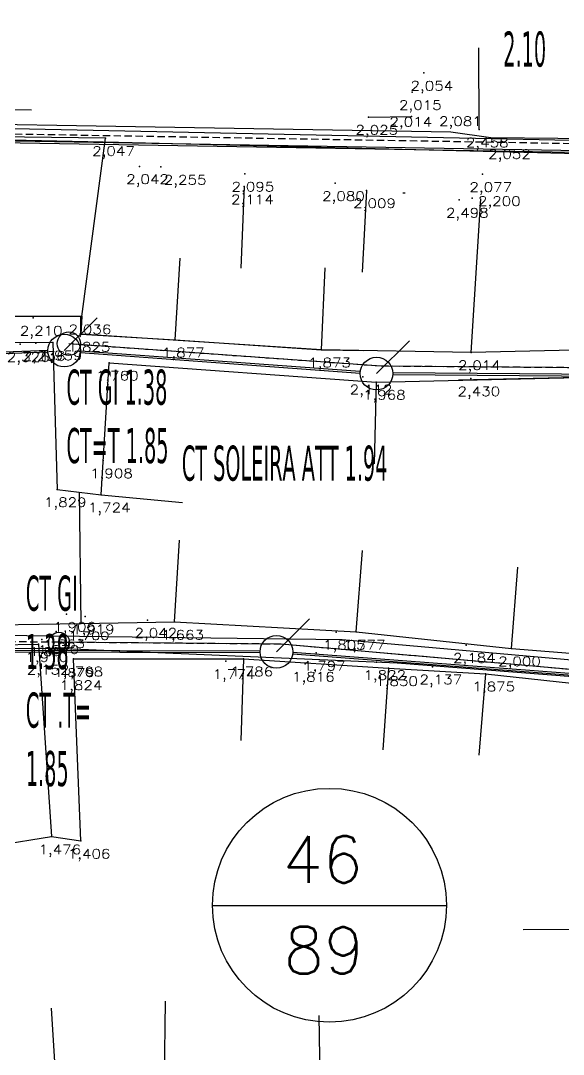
# Model space of a CAD drawing. Extents: x -160 to 364724, y -100 to 7353297.
# Drawn here: x 359220.01 to 359243.2, y 7352640.87 to 7352685.09 of the extents above; entities that cross this region are included whole.
import ezdxf
from ezdxf.enums import TextEntityAlignment as Align

# ---------------------------------------------------------------- set-up
doc = ezdxf.new("R2010")
doc.units = 0
doc.header["$LTSCALE"] = 5
for name, pattern in [('CENTER2', [1.125, 0.75, -0.125, 0.125, -0.125]), ('CONTINUO', [0]), ('DASHDOT2', [12.7, 6.35, -3.175, 0, -3.175]), ('HIDDEN2', [0.1875, 0.125, -0.0625])]:
    doc.linetypes.add(name, pattern=pattern)
for name, color, linetype in [('0-quadras', 6, 'Continuous'), ('COTAS', 1, 'Continuous'), ('ID_TRECHO_PV', 7, 'Continuous'), ('LIN - REDE EXISTENTE SECUNDÁRIA', 2, 'Continuous'), ('LT-COTAS', 7, 'CONTINUO'), ('LT-COTAS-W', 7, 'CONTINUO'), ('ortofoto', 7, 'Continuous'), ('P_Eixo', 1, 'CENTER2'), ('PONTOS-AGUA_U', 7, 'Continuous'), ('TEXTO', 7, 'Continuous'), ('TUBO_PE_80_NTS194_PN_12_5', 7, 'Continuous')]:
    doc.layers.add(name, color=color, linetype=linetype)
doc.layers.add('LT-ALINHAMENTO-PREDIAL', color=4, linetype='DASHDOT2', lineweight=25)
doc.styles.add('1_0250 R200', font='verdana.ttf', dxfattribs={"width": 0.4, "height": 0.4})
doc.styles.add('SABESP', font='ROMANS.shx', dxfattribs={"height": 2})
doc.styles.add('simplex', font='simplex.shx', dxfattribs={"width": 0.8})
doc.styles.get("Standard").update_dxf_attribs({"font": 'arial.ttf'})
picture_1 = doc.add_image_def('image1.tif', size_in_pixel=(14710, 13573))

# ---------------------------------------------------------------- blocks, each defined once
blk = doc.blocks.new('SIMB_PONTO')
at = {"color": 0}
blk.add_point((0, 0), dxfattribs=at)
for tag in ['COTA', 'PONTO', 'DESC']:
    blk.add_attdef(tag, (0, 0), '', height=1)
blk = doc.blocks.new('*U970', base_point=(550.6981, 290.3575))
blk.add_circle((550.6981, 290.3575), 0.14)
blk = doc.blocks.new('*U971', base_point=(550.6981, 290.3575))
blk.add_circle((550.6981, 290.3575), 0.14)
blk = doc.blocks.new('*U977', base_point=(550.6981, 290.3575))
blk.add_circle((550.6981, 290.3575), 0.14)

msp = doc.modelspace()

# ---------------------------------------------------------------- linework, layer by layer
at = {"layer": '0-quadras', "color": 5, "lineweight": 30, "ltscale": 0.3}
for points in [[(359270.236, 7352689.021), (359270.181, 7352679.778), (359240.103, 7352680.072), (359238.397, 7352680.324), (359203.002, 7352680.914), (359202.416, 7352691.073)], [(359199.166, 7352680.434), (359224.186, 7352679.897), (359249.028, 7352679.273), (359270.176, 7352678.922), (359270.115, 7352671.502), (359257.408, 7352671.605), (359257.381, 7352670.954), (359251.802, 7352671.184), (359239.263, 7352670.896), (359232.863, 7352671.012), (359222.581, 7352671.68), (359222.584, 7352672.435), (359211.591, 7352672.435)], [(359211.587, 7352671.357), (359221.388, 7352671.321), (359221.564, 7352665.037), (359223.444, 7352664.813), (359223.783, 7352670.452), (359235.201, 7352669.63), (359243.838, 7352669.819), (359249.917, 7352669.877), (359270.121, 7352669.711), (359270.14, 7352655.877), (359256.253, 7352656.607), (359233.746, 7352658.605), (359205.668, 7352658.957)], [(359193.555, 7352658.194), (359221.574, 7352658.253), (359236.095, 7352657.614), (359248.927, 7352656.615), (359270.174, 7352655.053), (359270.349, 7352646.123), (359254.286, 7352646.296), (359244.991, 7352646.225), (359245.142, 7352645.302), (359253.667, 7352645.302), (359269.926, 7352645.355), (359270.344, 7352645.355), (359270.584, 7352635.192), (359267.214, 7352635.019), (359257.464, 7352634.819), (359246.057, 7352634.309), (359240.027, 7352633.965), (359232.921, 7352633.704), (359232.826, 7352639.04), (359226.148, 7352639.653), (359213.86, 7352638.799)]]:
    msp.add_lwpolyline(points, dxfattribs=at)
at = {"layer": 'COTAS', "ltscale": 4}
msp.add_line((359228.203, 7352647.244), (359238.203, 7352647.244), dxfattribs=at)
msp.add_line((359228.203, 7352647.244), (359238.203, 7352647.244), dxfattribs=at)
at = {"layer": 'COTAS'}
msp.add_circle((359233.203, 7352647.251), 5, dxfattribs=at)
msp.add_circle((359233.203, 7352647.251), 5, dxfattribs=at)
at = {"layer": 'ID_TRECHO_PV'}
for p, q in [((359221.868, 7352670.976), (359223.275, 7352672.383)), ((359235.216, 7352669.992), (359236.623, 7352671.399)), ((359230.938, 7352658.091), (359232.345, 7352659.498))]:
    msp.add_line(p, q, dxfattribs=at)
at = {"layer": 'LIN - REDE EXISTENTE SECUNDÁRIA'}
for p, q in [((359272.745, 7352679.342), (359210.857, 7352680.653)), ((359222.065, 7352671.273), (359235.413, 7352670.321)), ((359235.413, 7352670.321), (359272.461, 7352670.031))]:
    msp.add_line(p, q, dxfattribs=at)
at = {"layer": 'LIN - REDE EXISTENTE SECUNDÁRIA', "flags": 128}
msp.add_lwpolyline([(359271.616, 7352655.317), (359245.319, 7352657.178), (359231.137, 7352658.419), (359221.657, 7352658.499)], dxfattribs=at)
at = {"layer": 'LIN - REDE EXISTENTE SECUNDÁRIA'}
for centre, radius in [((359222.065, 7352671.273), 0.5), ((359221.644, 7352658.476), 0.451)]:
    msp.add_circle(centre, radius, dxfattribs=at)
at = {"layer": 'LT-ALINHAMENTO-PREDIAL', "color": 8}
for p, q in [((359216.024, 7352658.336), (359220.772, 7352658.419)), ((359220.772, 7352658.419), (359220.772, 7352658.419)), ((359220.772, 7352658.419), (359220.772, 7352658.419)), ((359220.772, 7352658.419), (359221.331, 7352650.187)), ((359222.582, 7352650.002), (359222.267, 7352657.796)), ((359222.267, 7352657.796), (359222.267, 7352657.796)), ((359222.267, 7352657.796), (359222.267, 7352657.796)), ((359222.267, 7352657.796), (359229.536, 7352657.794)), ((359229.536, 7352657.794), (359235.724, 7352657.385)), ((359235.724, 7352657.385), (359239.88, 7352657.154)), ((359239.88, 7352657.154), (359248.973, 7352656.14)), ((359221.331, 7352650.187), (359222.582, 7352650.002))]:
    msp.add_line(p, q, dxfattribs=at)
at = {"layer": 'LT-ALINHAMENTO-PREDIAL', "color": 8, "flags": 128}
for points in [[(359270.425, 7352690.166), (359239.574, 7352690.304), (359238.625, 7352689.664), (359238.021, 7352688.601), (359237.233, 7352682.853), (359236.74, 7352682.03), (359236.711, 7352680.985), (359238.474, 7352680.944), (359238.662, 7352688.076), (359248.568, 7352688.115), (359248.556, 7352689.142), (359270.351, 7352689.068), (359270.351, 7352688.968), (359268.436, 7352688.974), (359268.365, 7352686.648), (359271.079, 7352686.648), (359270.996, 7352680.566), (359258.472, 7352680.504), (359248.532, 7352680.438), (359239.6, 7352680.427)], [(359239.6, 7352680.427), (359239.595, 7352683.927)], [(359222.616, 7352672.434), (359223.626, 7352680.061), (359214.045, 7352680.187), (359210.821, 7352679.829), (359210.892, 7352681.476), (359234.878, 7352680.963)], [(359234.878, 7352680.963), (359236.711, 7352680.985)], [(359270.462, 7352669.758), (359260.975, 7352669.79), (359249.917, 7352669.877), (359243.838, 7352669.819), (359235.201, 7352669.63), (359223.783, 7352670.452), (359223.444, 7352664.813), (359221.564, 7352665.037), (359221.388, 7352671.321), (359211.584, 7352671.357), (359211.591, 7352672.465), (359222.616, 7352672.434), (359222.581, 7352671.68), (359226.61, 7352671.441), (359232.863, 7352671.012), (359239.263, 7352670.896), (359246.482, 7352671.1), (359251.802, 7352671.184), (359257.397, 7352670.953), (359257.408, 7352671.605), (359270.792, 7352671.494), (359270.792, 7352671.494), (359271.212, 7352678.397), (359263.268, 7352678.42), (359257.528, 7352678.895), (359246.464, 7352678.498), (359239.749, 7352678.516), (359239.682, 7352677.463), (359234.783, 7352677.826), (359229.561, 7352677.994), (359229.583, 7352678.535), (359225.079, 7352678.856), (359224.872, 7352675.362)], [(359229.561, 7352677.994), (359229.417, 7352674.497)], [(359234.783, 7352677.826), (359234.598, 7352674.331)], [(359239.263, 7352670.896), (359239.682, 7352677.463)], [(359226.61, 7352671.441), (359226.818, 7352674.935)], [(359232.863, 7352671.012), (359233.015, 7352674.509)], [(359222.504, 7352664.925), (359222.574, 7352659.3), (359226.582, 7352659.37), (359234.34, 7352658.943), (359240.979, 7352658.229), (359250.986, 7352657.451), (359256.182, 7352656.892), (359261.201, 7352656.493), (359269.803, 7352656.308), (359270.415, 7352666.34), (359270.462, 7352669.758)], [(359235.201, 7352669.63), (359235.113, 7352666.132)], [(359223.444, 7352664.813), (359226.928, 7352664.481)], [(359226.582, 7352659.37), (359226.795, 7352662.863)], [(359234.34, 7352658.943), (359234.623, 7352662.431)], [(359240.979, 7352658.229), (359241.25, 7352661.719)], [(359216.024, 7352658.336), (359215.973, 7352649.348), (359221.331, 7352650.187)], [(359229.536, 7352657.794), (359229.42, 7352654.296)], [(359235.724, 7352657.385), (359235.493, 7352653.892)], [(359239.88, 7352657.154), (359239.588, 7352653.666)], [(359244.991, 7352646.225), (359241.491, 7352646.198)], [(359221.548, 7352639.36), (359221.325, 7352642.853)], [(359226.148, 7352639.653), (359226.197, 7352643.153)], [(359232.826, 7352639.04), (359232.764, 7352642.539)]]:
    msp.add_lwpolyline(points, dxfattribs=at)
at = {"layer": 'LT-ALINHAMENTO-PREDIAL', "color": 8, "ltscale": 3, "flags": 128}
msp.add_lwpolyline([(359198.163, 7352658.968), (359206.233, 7352659.132), (359215.135, 7352659.199), (359222.574, 7352659.3)], dxfattribs=at)
at = {"layer": 'P_Eixo', "color": 1, "linetype": 'HIDDEN2', "ltscale": 0.5}
for p, q in [((359276.787, 7352679.256), (359202.627, 7352680.523)), ((359222.065, 7352671.273), (359235.413, 7352670.321)), ((359235.413, 7352670.321), (359276.693, 7352669.998)), ((359231.137, 7352658.419), (359221.657, 7352658.499)), ((359245.319, 7352657.178), (359231.137, 7352658.419))]:
    msp.add_line(p, q, dxfattribs=at)
at = {"layer": 'P_Eixo', "linetype": 'HIDDEN2', "ltscale": 0.5, "flags": 128}
msp.add_lwpolyline([(359221.657, 7352658.499), (359202.911, 7352658.678), (359192.043, 7352658.474)], dxfattribs=at)
at = {"layer": 'TUBO_PE_80_NTS194_PN_12_5', "linetype": 'Continuous'}
for points in [[(359203.127, 7352680.182), (359203.127, 7352680.151), (359273.888, 7352678.943), (359273.889, 7352678.974), (359273.89, 7352679.006), (359203.128, 7352680.214)], [(359222.565, 7352670.924), (359222.563, 7352670.893), (359234.516, 7352670.012), (359234.518, 7352670.044), (359234.52, 7352670.075), (359222.568, 7352670.956)], [(359235.916, 7352669.987), (359235.915, 7352669.955), (359273.794, 7352669.659), (359273.794, 7352669.691), (359273.794, 7352669.722), (359235.916, 7352670.018)], [(359194.249, 7352658.176), (359194.248, 7352658.144), (359230.238, 7352658.061), (359230.238, 7352658.092), (359230.238, 7352658.124), (359194.249, 7352658.207)], [(359231.635, 7352658.038), (359231.633, 7352658.006), (359273.642, 7352654.803), (359273.645, 7352654.835), (359273.647, 7352654.866), (359231.638, 7352658.069)]]:
    msp.add_lwpolyline(points, close=True, dxfattribs=at)
at = {"layer": 'TUBO_PE_80_NTS194_PN_12_5'}
msp.add_lwpolyline([(359221.169, 7352670.949), (359221.168, 7352670.981), (359199.301, 7352670.144), (359199.303, 7352670.112), (359199.304, 7352670.081), (359221.17, 7352670.918)], close=True, dxfattribs=at)

# ---------------------------------------------------------------- block references
at = {"layer": 'LT-COTAS', "color": 3}
ref = msp.add_blockref('SIMB_PONTO', (359222.574, 7352659.3, 1.7), dxfattribs=at)
ref.add_attrib('COTA', '1,700', dxfattribs={"layer": '0', "color": 8, "height": 0.35, "style": 'simplex', "width": 1.3125, "flags": 8}).set_placement((359222.049, 7352658.6), (359223.799, 7352658.6), align=Align.FIT)
for p in [(359222.574, 7352659.3, 1.7), (359221.271, 7352658.711, 1.87), (359221.525, 7352658.96, 1.863), (359220.914, 7352658.624, 1.891), (359221.945, 7352657.725, 1.879)]:
    msp.add_blockref('SIMB_PONTO', p, dxfattribs=at)
ref = msp.add_blockref('SIMB_PONTO', (359221.271, 7352658.711, 1.87), dxfattribs=at)
ref.add_attrib('COTA', '1,870', dxfattribs={"layer": '0', "color": 8, "height": 0.35, "style": 'simplex', "width": 1.3125, "flags": 8}).set_placement((359220.746, 7352658.011), (359222.496, 7352658.011), align=Align.FIT)
ref = msp.add_blockref('SIMB_PONTO', (359221.525, 7352658.96, 1.863), dxfattribs=at)
ref.add_attrib('COTA', '1,863', dxfattribs={"layer": '0', "color": 8, "height": 0.35, "style": 'simplex', "width": 1.3125, "flags": 8}).set_placement((359221, 7352658.26), (359222.75, 7352658.26), align=Align.FIT)
ref = msp.add_blockref('SIMB_PONTO', (359220.914, 7352658.624, 1.891), dxfattribs=at)
ref.add_attrib('COTA', '1,891', dxfattribs={"layer": '0', "color": 8, "height": 0.35, "style": 'simplex', "width": 1.478873, "flags": 8}).set_placement((359220.389, 7352657.924), (359222.139, 7352657.924), align=Align.FIT)
ref = msp.add_blockref('SIMB_PONTO', (359221.945, 7352657.725, 1.879), dxfattribs=at)
ref.add_attrib('COTA', '1,879', dxfattribs={"layer": '0', "color": 8, "height": 0.35, "style": 'simplex', "width": 1.329114, "flags": 8}).set_placement((359221.42, 7352657.025), (359223.17, 7352657.025), align=Align.FIT)
at = {"layer": 'LT-COTAS-W', "color": 3}
ref = msp.add_blockref('SIMB_PONTO', (359237.233, 7352682.853, 2.054), dxfattribs=at)
ref.add_attrib('COTA', '2,054', dxfattribs={"layer": '0', "color": 8, "height": 0.4, "style": 'simplex', "width": 1.127206, "flags": 8}).set_placement((359236.67, 7352682.103), (359238.495, 7352682.103), align=Align.FIT)
for p in [(359237.233, 7352682.853, 2.054), (359236.74, 7352682.03, 2.015), (359234.878, 7352680.963, 2.025), (359236.711, 7352680.985, 2.014), (359238.474, 7352680.944, 2.081), (359239.6, 7352680.427, 2.458), (359223.626, 7352680.061, 2.047), (359240.551, 7352679.933, 2.052), (359225.079, 7352678.856, 2.042), (359226.001, 7352678.831, 2.255), (359229.583, 7352678.535, 2.095), (359239.749, 7352678.516, 2.077), (359229.561, 7352677.994, 2.114), (359233.455, 7352678.132, 2.08), (359234.783, 7352677.826, 2.009), (359238.747, 7352677.418, 2.498), (359239.307, 7352677.491, 2.2), (359222.616, 7352672.434, 2.036), (359220.536, 7352672.371, 2.21), (359222.581, 7352671.68, 1.825), (359220.66, 7352671.291, 2.236), (359221.388, 7352671.321, 1.959), (359226.61, 7352671.441, 1.877), (359232.863, 7352671.012, 1.873), (359239.263, 7352670.896, 2.014), (359223.783, 7352670.452, 1.76), (359234.632, 7352669.859, 2.112), (359239.242, 7352669.782, 2.43), (359235.201, 7352669.63, 1.968), (359223.539, 7352666.274, 1.908), (359221.564, 7352665.037, 1.829), (359223.444, 7352664.813, 1.724), (359221.96, 7352659.704, 1.906), (359222.764, 7352659.603, 1.919), (359225.434, 7352659.446, 2.042), (359226.581, 7352659.37, 1.663), (359233.493, 7352658.936, 1.805), (359234.34, 7352658.943, 1.777), (359220.772, 7352658.419, 1.91), (359239.048, 7352658.377, 2.184), (359220.832, 7352657.874, 2.152), (359232.638, 7352658.044, 1.797), (359240.979, 7352658.23, 2), (359222.267, 7352657.796, 1.768), (359228.773, 7352657.686, 1.774), (359229.536, 7352657.794, 1.786), (359232.166, 7352657.571, 1.816), (359235.221, 7352657.647, 1.822), (359235.724, 7352657.385, 1.83), (359237.615, 7352657.456, 2.137), (359222.238, 7352657.211, 1.824), (359239.879, 7352657.154, 1.875), (359221.331, 7352650.187, 1.476), (359222.582, 7352650.002, 1.406)]:
    msp.add_blockref('SIMB_PONTO', p, dxfattribs=at)
ref = msp.add_blockref('SIMB_PONTO', (359236.74, 7352682.03, 2.015), dxfattribs=at)
ref.add_attrib('COTA', '2,015', dxfattribs={"layer": '0', "color": 8, "height": 0.4, "style": 'simplex', "width": 1.197656, "flags": 8}).set_placement((359236.177, 7352681.28), (359238.002, 7352681.28), align=Align.FIT)
ref = msp.add_blockref('SIMB_PONTO', (359234.878, 7352680.963, 2.025), dxfattribs=at)
ref.add_attrib('COTA', '2,025', dxfattribs={"layer": '0', "color": 8, "height": 0.4, "style": 'simplex', "width": 1.140625, "flags": 8}).set_placement((359234.316, 7352680.213), (359236.141, 7352680.213), align=Align.FIT)
ref = msp.add_blockref('SIMB_PONTO', (359236.711, 7352680.985, 2.014), dxfattribs=at)
ref.add_attrib('COTA', '2,014', dxfattribs={"layer": '0', "color": 8, "height": 0.4, "style": 'simplex', "width": 1.18287, "flags": 8}).set_placement((359235.768, 7352680.562), (359237.593, 7352680.562), align=Align.FIT)
ref = msp.add_blockref('SIMB_PONTO', (359238.474, 7352680.944, 2.081), dxfattribs=at)
ref.add_attrib('COTA', '2,081', dxfattribs={"layer": '0', "color": 8, "height": 0.4, "style": 'simplex', "width": 1.2775, "flags": 8}).set_placement((359237.89, 7352680.585, 2.458), (359239.715, 7352680.585, 2.458), align=Align.FIT)
ref = msp.add_blockref('SIMB_PONTO', (359239.6, 7352680.427, 2.458), dxfattribs=at)
ref.add_attrib('COTA', '2,458', dxfattribs={"layer": '0', "color": 8, "height": 0.4, "style": 'simplex', "width": 1.140625, "flags": 8}).set_placement((359239.038, 7352679.677), (359240.863, 7352679.677), align=Align.FIT)
ref = msp.add_blockref('SIMB_PONTO', (359223.626, 7352680.061, 2.047), dxfattribs=at)
ref.add_attrib('COTA', '2,047', dxfattribs={"layer": '0', "color": 8, "height": 0.4, "style": 'simplex', "width": 1.140625, "flags": 8}).set_placement((359223.063, 7352679.311), (359224.888, 7352679.311), align=Align.FIT)
ref = msp.add_blockref('SIMB_PONTO', (359240.551, 7352679.933, 2.052), dxfattribs=at)
ref.add_attrib('COTA', '2,052', dxfattribs={"layer": '0', "color": 8, "height": 0.4, "style": 'simplex', "width": 1.140625, "flags": 8}).set_placement((359239.988, 7352679.183), (359241.813, 7352679.183), align=Align.FIT)
ref = msp.add_blockref('SIMB_PONTO', (359225.079, 7352678.856, 2.042), dxfattribs=at)
ref.add_attrib('COTA', '2,042', dxfattribs={"layer": '0', "color": 8, "height": 0.4, "style": 'simplex', "width": 1.140625, "flags": 8}).set_placement((359224.517, 7352678.106), (359226.342, 7352678.106), align=Align.FIT)
ref = msp.add_blockref('SIMB_PONTO', (359226.001, 7352678.831, 2.255), dxfattribs=at)
ref.add_attrib('COTA', '2,255', dxfattribs={"layer": '0', "color": 8, "height": 0.4, "style": 'simplex', "width": 1.140625, "flags": 8}).set_placement((359226.126, 7352678.081), (359227.951, 7352678.081), align=Align.FIT)
ref = msp.add_blockref('SIMB_PONTO', (359229.583, 7352678.535, 2.095), dxfattribs=at)
ref.add_attrib('COTA', '2,095', dxfattribs={"layer": '0', "color": 8, "height": 0.4, "style": 'simplex', "width": 1.140625, "flags": 8}).set_placement((359229.021, 7352677.785), (359230.846, 7352677.785), align=Align.FIT)
ref = msp.add_blockref('SIMB_PONTO', (359239.749, 7352678.516, 2.077), dxfattribs=at)
ref.add_attrib('COTA', '2,077', dxfattribs={"layer": '0', "color": 8, "height": 0.4, "style": 'simplex', "width": 1.140625, "flags": 8}).set_placement((359239.187, 7352677.766), (359241.012, 7352677.766), align=Align.FIT)
ref = msp.add_blockref('SIMB_PONTO', (359229.561, 7352677.994, 2.114), dxfattribs=at)
ref.add_attrib('COTA', '2,114', dxfattribs={"layer": '0', "color": 8, "height": 0.4, "style": 'simplex', "width": 1.244318, "flags": 8}).set_placement((359228.999, 7352677.244), (359230.824, 7352677.244), align=Align.FIT)
ref = msp.add_blockref('SIMB_PONTO', (359233.455, 7352678.132, 2.08), dxfattribs=at)
ref.add_attrib('COTA', '2,080', dxfattribs={"layer": '0', "color": 8, "height": 0.4, "style": 'simplex', "width": 1.140625, "flags": 8}).set_placement((359232.892, 7352677.382), (359234.717, 7352677.382), align=Align.FIT)
ref = msp.add_blockref('SIMB_PONTO', (359234.783, 7352677.826, 2.009), dxfattribs=at)
ref.add_attrib('COTA', '2,009', dxfattribs={"layer": '0', "color": 8, "height": 0.4, "style": 'simplex', "width": 1.154367, "flags": 8}).set_placement((359234.221, 7352677.076), (359236.046, 7352677.076), align=Align.FIT)
ref = msp.add_blockref('SIMB_PONTO', (359238.747, 7352677.418, 2.498), dxfattribs=at)
ref.add_attrib('COTA', '2,498', dxfattribs={"layer": '0', "color": 8, "height": 0.4, "style": 'simplex', "width": 1.140625, "flags": 8}).set_placement((359238.185, 7352676.668), (359240.01, 7352676.668), align=Align.FIT)
ref = msp.add_blockref('SIMB_PONTO', (359239.307, 7352677.491, 2.2), dxfattribs=at)
ref.add_attrib('COTA', '2,200', dxfattribs={"layer": '0', "color": 8, "height": 0.4, "style": 'simplex', "width": 1.140625, "flags": 8}).set_placement((359239.554, 7352677.17), (359241.379, 7352677.17), align=Align.FIT)
ref = msp.add_blockref('SIMB_PONTO', (359222.616, 7352672.434, 2.036), dxfattribs=at)
ref.add_attrib('COTA', '2,036', dxfattribs={"layer": '0', "color": 8, "height": 0.4, "style": 'simplex', "width": 1.154367, "flags": 8}).set_placement((359222.054, 7352671.684), (359223.879, 7352671.684), align=Align.FIT)
ref = msp.add_blockref('SIMB_PONTO', (359220.536, 7352672.371, 2.21), dxfattribs=at)
ref.add_attrib('COTA', '2,210', dxfattribs={"layer": '0', "color": 8, "height": 0.4, "style": 'simplex', "width": 1.197656, "flags": 8}).set_placement((359219.973, 7352671.621), (359221.798, 7352671.621), align=Align.FIT)
ref = msp.add_blockref('SIMB_PONTO', (359222.581, 7352671.68, 1.825), dxfattribs=at)
ref.add_attrib('COTA', '1,825', dxfattribs={"layer": '0', "color": 8, "height": 0.4, "style": 'simplex', "width": 1.197656, "flags": 8}).set_placement((359222.019, 7352670.93), (359223.844, 7352670.93), align=Align.FIT)
ref = msp.add_blockref('SIMB_PONTO', (359219.981, 7352671.252, 2.326), dxfattribs=at)
ref.add_attrib('COTA', '2,326', dxfattribs={"layer": '0', "color": 8, "height": 0.4, "style": 'simplex', "width": 1.154367, "flags": 8}).set_placement((359219.418, 7352670.502), (359221.243, 7352670.502), align=Align.FIT)
ref = msp.add_blockref('SIMB_PONTO', (359220.66, 7352671.291, 2.236), dxfattribs=at)
ref.add_attrib('COTA', '2,236', dxfattribs={"layer": '0', "color": 8, "height": 0.4, "style": 'simplex', "width": 1.154367, "flags": 8}).set_placement((359220.097, 7352670.541), (359221.922, 7352670.541), align=Align.FIT)
ref = msp.add_blockref('SIMB_PONTO', (359221.388, 7352671.321, 1.959), dxfattribs=at)
ref.add_attrib('COTA', '1,959', dxfattribs={"layer": '0', "color": 8, "height": 0.4, "style": 'simplex', "width": 1.212816, "flags": 8}).set_placement((359220.826, 7352670.571), (359222.651, 7352670.571), align=Align.FIT)
ref = msp.add_blockref('SIMB_PONTO', (359226.61, 7352671.441, 1.877), dxfattribs=at)
ref.add_attrib('COTA', '1,877', dxfattribs={"layer": '0', "color": 8, "height": 0.4, "style": 'simplex', "width": 1.197656, "flags": 8}).set_placement((359226.047, 7352670.691), (359227.872, 7352670.691), align=Align.FIT)
ref = msp.add_blockref('SIMB_PONTO', (359232.863, 7352671.012, 1.873), dxfattribs=at)
ref.add_attrib('COTA', '1,873', dxfattribs={"layer": '0', "color": 8, "height": 0.4, "style": 'simplex', "width": 1.197656, "flags": 8}).set_placement((359232.301, 7352670.262), (359234.126, 7352670.262), align=Align.FIT)
ref = msp.add_blockref('SIMB_PONTO', (359239.263, 7352670.896, 2.014), dxfattribs=at)
ref.add_attrib('COTA', '2,014', dxfattribs={"layer": '0', "color": 8, "height": 0.4, "style": 'simplex', "width": 1.18287, "flags": 8}).set_placement((359238.701, 7352670.146), (359240.526, 7352670.146), align=Align.FIT)
ref = msp.add_blockref('SIMB_PONTO', (359223.783, 7352670.452, 1.76), dxfattribs=at)
ref.add_attrib('COTA', '1,760', dxfattribs={"layer": '0', "color": 8, "height": 0.4, "style": 'simplex', "width": 1.197656, "flags": 8}).set_placement((359223.221, 7352669.702), (359225.046, 7352669.702), align=Align.FIT)
ref = msp.add_blockref('SIMB_PONTO', (359234.632, 7352669.859, 2.112), dxfattribs=at)
ref.add_attrib('COTA', '2,112', dxfattribs={"layer": '0', "color": 8, "height": 0.4, "style": 'simplex', "width": 1.260691, "flags": 8}).set_placement((359234.07, 7352669.109), (359235.895, 7352669.109), align=Align.FIT)
ref = msp.add_blockref('SIMB_PONTO', (359239.242, 7352669.782, 2.43), dxfattribs=at)
ref.add_attrib('COTA', '2,430', dxfattribs={"layer": '0', "color": 8, "height": 0.4, "style": 'simplex', "width": 1.140625, "flags": 8}).set_placement((359238.679, 7352669.032), (359240.504, 7352669.032), align=Align.FIT)
ref = msp.add_blockref('SIMB_PONTO', (359235.201, 7352669.63, 1.968), dxfattribs=at)
ref.add_attrib('COTA', '1,968', dxfattribs={"layer": '0', "color": 8, "height": 0.4, "style": 'simplex', "width": 1.197656, "flags": 8}).set_placement((359234.638, 7352668.88), (359236.463, 7352668.88), align=Align.FIT)
ref = msp.add_blockref('SIMB_PONTO', (359223.539, 7352666.274, 1.908), dxfattribs=at)
ref.add_attrib('COTA', '1,908', dxfattribs={"layer": '0', "color": 8, "height": 0.4, "style": 'simplex', "width": 1.197656, "flags": 8}).set_placement((359222.976, 7352665.524), (359224.801, 7352665.524), align=Align.FIT)
ref = msp.add_blockref('SIMB_PONTO', (359221.564, 7352665.037, 1.829), dxfattribs=at)
ref.add_attrib('COTA', '1,829', dxfattribs={"layer": '0', "color": 8, "height": 0.4, "style": 'simplex', "width": 1.212816, "flags": 8}).set_placement((359221.002, 7352664.287), (359222.827, 7352664.287), align=Align.FIT)
ref = msp.add_blockref('SIMB_PONTO', (359223.444, 7352664.813, 1.724), dxfattribs=at)
ref.add_attrib('COTA', '1,724', dxfattribs={"layer": '0', "color": 8, "height": 0.4, "style": 'simplex', "width": 1.18287, "flags": 8}).set_placement((359222.882, 7352664.063), (359224.707, 7352664.063), align=Align.FIT)
ref = msp.add_blockref('SIMB_PONTO', (359221.96, 7352659.704, 1.906), dxfattribs=at)
ref.add_attrib('COTA', '1,906', dxfattribs={"layer": '0', "color": 8, "height": 0.4, "style": 'simplex', "width": 1.212816, "flags": 8}).set_placement((359221.398, 7352658.954), (359223.223, 7352658.954), align=Align.FIT)
ref = msp.add_blockref('SIMB_PONTO', (359222.764, 7352659.603, 1.919), dxfattribs=at)
ref.add_attrib('COTA', '1,919', dxfattribs={"layer": '0', "color": 8, "height": 0.4, "style": 'simplex', "width": 1.2775, "flags": 8}).set_placement((359222.201, 7352658.853), (359224.026, 7352658.853), align=Align.FIT)
ref = msp.add_blockref('SIMB_PONTO', (359225.434, 7352659.446, 2.042), dxfattribs=at)
ref.add_attrib('COTA', '2,042', dxfattribs={"layer": '0', "color": 8, "height": 0.4, "style": 'simplex', "width": 1.140625, "flags": 8}).set_placement((359224.872, 7352658.696), (359226.697, 7352658.696), align=Align.FIT)
ref = msp.add_blockref('SIMB_PONTO', (359226.581, 7352659.37, 1.663), dxfattribs=at)
ref.add_attrib('COTA', '1,663', dxfattribs={"layer": '0', "color": 8, "height": 0.4, "style": 'simplex', "width": 1.197656, "flags": 8}).set_placement((359226.019, 7352658.62), (359227.844, 7352658.62), align=Align.FIT)
ref = msp.add_blockref('SIMB_PONTO', (359233.493, 7352658.936, 1.805), dxfattribs=at)
ref.add_attrib('COTA', '1,805', dxfattribs={"layer": '0', "color": 8, "height": 0.4, "style": 'simplex', "width": 1.197656, "flags": 8}).set_placement((359232.93, 7352658.186), (359234.755, 7352658.186), align=Align.FIT)
ref = msp.add_blockref('SIMB_PONTO', (359234.34, 7352658.943, 1.777), dxfattribs=at)
ref.add_attrib('COTA', '1,777', dxfattribs={"layer": '0', "color": 8, "height": 0.4, "style": 'simplex', "width": 1.197656, "flags": 8}).set_placement((359233.777, 7352658.193), (359235.602, 7352658.193), align=Align.FIT)
ref = msp.add_blockref('SIMB_PONTO', (359220.772, 7352658.419, 1.91), dxfattribs=at)
ref.add_attrib('COTA', '1,910', dxfattribs={"layer": '0', "color": 8, "height": 0.4, "style": 'simplex', "width": 1.260691, "flags": 8}).set_placement((359220.21, 7352657.669), (359222.035, 7352657.669), align=Align.FIT)
ref = msp.add_blockref('SIMB_PONTO', (359239.048, 7352658.377, 2.184), dxfattribs=at)
ref.add_attrib('COTA', '2,184', dxfattribs={"layer": '0', "color": 8, "height": 0.4, "style": 'simplex', "width": 1.18287, "flags": 8}).set_placement((359238.485, 7352657.627), (359240.31, 7352657.627), align=Align.FIT)
ref = msp.add_blockref('SIMB_PONTO', (359220.832, 7352657.874, 2.152), dxfattribs=at)
ref.add_attrib('COTA', '2,152', dxfattribs={"layer": '0', "color": 8, "height": 0.4, "style": 'simplex', "width": 1.197656, "flags": 8}).set_placement((359220.269, 7352657.124), (359222.094, 7352657.124), align=Align.FIT)
ref = msp.add_blockref('SIMB_PONTO', (359232.638, 7352658.044, 1.797), dxfattribs=at)
ref.add_attrib('COTA', '1,797', dxfattribs={"layer": '0', "color": 8, "height": 0.4, "style": 'simplex', "width": 1.197656, "flags": 8}).set_placement((359232.075, 7352657.294), (359233.9, 7352657.294), align=Align.FIT)
ref = msp.add_blockref('SIMB_PONTO', (359240.979, 7352658.23, 2), dxfattribs=at)
ref.add_attrib('COTA', '2,000', dxfattribs={"layer": '0', "color": 8, "height": 0.4, "style": 'simplex', "width": 1.140625, "flags": 8}).set_placement((359240.416, 7352657.48), (359242.241, 7352657.48), align=Align.FIT)
ref = msp.add_blockref('SIMB_PONTO', (359222.267, 7352657.796, 1.768), dxfattribs=at)
ref.add_attrib('COTA', '1,768', dxfattribs={"layer": '0', "color": 8, "height": 0.4, "style": 'simplex', "width": 1.197656, "flags": 8}).set_placement((359221.705, 7352657.046), (359223.53, 7352657.046), align=Align.FIT)
ref = msp.add_blockref('SIMB_PONTO', (359228.773, 7352657.686, 1.774), dxfattribs=at)
ref.add_attrib('COTA', '1,774', dxfattribs={"layer": '0', "color": 8, "height": 0.4, "style": 'simplex', "width": 1.18287, "flags": 8}).set_placement((359228.211, 7352656.936), (359230.036, 7352656.936), align=Align.FIT)
ref = msp.add_blockref('SIMB_PONTO', (359229.536, 7352657.794, 1.786), dxfattribs=at)
ref.add_attrib('COTA', '1,786', dxfattribs={"layer": '0', "color": 8, "height": 0.4, "style": 'simplex', "width": 1.212816, "flags": 8}).set_placement((359228.974, 7352657.044), (359230.799, 7352657.044), align=Align.FIT)
ref = msp.add_blockref('SIMB_PONTO', (359232.166, 7352657.571, 1.816), dxfattribs=at)
ref.add_attrib('COTA', '1,816', dxfattribs={"layer": '0', "color": 8, "height": 0.4, "style": 'simplex', "width": 1.2775, "flags": 8}).set_placement((359231.604, 7352656.821), (359233.429, 7352656.821), align=Align.FIT)
ref = msp.add_blockref('SIMB_PONTO', (359235.221, 7352657.647, 1.822), dxfattribs=at)
ref.add_attrib('COTA', '1,822', dxfattribs={"layer": '0', "color": 8, "height": 0.4, "style": 'simplex', "width": 1.197656, "flags": 8}).set_placement((359234.658, 7352656.897), (359236.483, 7352656.897), align=Align.FIT)
ref = msp.add_blockref('SIMB_PONTO', (359235.724, 7352657.385, 1.83), dxfattribs=at)
ref.add_attrib('COTA', '1,830', dxfattribs={"layer": '0', "color": 8, "height": 0.4, "style": 'simplex', "width": 1.197656, "flags": 8}).set_placement((359235.161, 7352656.635), (359236.986, 7352656.635), align=Align.FIT)
ref = msp.add_blockref('SIMB_PONTO', (359237.615, 7352657.456, 2.137), dxfattribs=at)
ref.add_attrib('COTA', '2,137', dxfattribs={"layer": '0', "color": 8, "height": 0.4, "style": 'simplex', "width": 1.197656, "flags": 8}).set_placement((359237.053, 7352656.706), (359238.878, 7352656.706), align=Align.FIT)
ref = msp.add_blockref('SIMB_PONTO', (359222.238, 7352657.211, 1.824), dxfattribs=at)
ref.add_attrib('COTA', '1,824', dxfattribs={"layer": '0', "color": 8, "height": 0.4, "style": 'simplex', "width": 1.18287, "flags": 8}).set_placement((359221.675, 7352656.461), (359223.5, 7352656.461), align=Align.FIT)
ref = msp.add_blockref('SIMB_PONTO', (359239.879, 7352657.154, 1.875), dxfattribs=at)
ref.add_attrib('COTA', '1,875', dxfattribs={"layer": '0', "color": 8, "height": 0.4, "style": 'simplex', "width": 1.197656, "flags": 8}).set_placement((359239.317, 7352656.404), (359241.142, 7352656.404), align=Align.FIT)
ref = msp.add_blockref('SIMB_PONTO', (359221.331, 7352650.187, 1.476), dxfattribs=at)
ref.add_attrib('COTA', '1,476', dxfattribs={"layer": '0', "color": 8, "height": 0.4, "style": 'simplex', "width": 1.212816, "flags": 8}).set_placement((359220.769, 7352649.437), (359222.594, 7352649.437), align=Align.FIT)
ref = msp.add_blockref('SIMB_PONTO', (359222.582, 7352650.002, 1.406), dxfattribs=at)
ref.add_attrib('COTA', '1,406', dxfattribs={"layer": '0', "color": 8, "height": 0.4, "style": 'simplex', "width": 1.212816, "flags": 8}).set_placement((359222.019, 7352649.252), (359223.844, 7352649.252), align=Align.FIT)
at = {"layer": 'PONTOS-AGUA_U', "xscale": 5, "yscale": 5, "zscale": 5}
for name, p in [('*U970', (359221.868, 7352670.976)), ('*U971', (359235.216, 7352669.992)), ('*U977', (359230.938, 7352658.091))]:
    msp.add_blockref(name, p, dxfattribs=at)

# ---------------------------------------------------------------- texts
at = {"layer": 'LIN - REDE EXISTENTE SECUNDÁRIA', "char_height": 1.5, "attachment_point": 1, "style": '1_0250 R200'}
for s, width, gutter_width, insert in [('CT GI \\PCT.T=  2.10', 2.98117, 2, (359240.634, 7352689.627)), ('CT GI 1.38\\PCT .T= 1.85', 3.51244, 3.515, (359220.226, 7352661.35))]:
    msp.add_mtext_dynamic_manual_height_columns(s, width=width, gutter_width=gutter_width, heights=[0], dxfattribs=dict(at, insert=insert))
for s, insert in [('CT GI 1.38^JCT=T 1.85', (359221.964, 7352670.163)), ('CT SOLEIRA ATT 1.94', (359226.895, 7352666.912))]:
    msp.add_mtext(s, dxfattribs=dict(at, insert=insert))
at = {"layer": 'TEXTO', "style": 'SABESP'}
for s, p in [('46', (359232.913, 7352648.21)), ('46', (359232.913, 7352648.21)), ('89', (359232.972, 7352644.323)), ('89', (359232.972, 7352644.323))]:
    msp.add_text(s, height=2, dxfattribs=at).set_placement(p, align=Align.CENTER)

# ---------------------------------------------------------------- pictures from other files: only their frames are drawn
image = msp.add_image(picture_1, insert=(359073.892, 7352258.636), size_in_units=(734.398, 677.634), dxfattribs=dict(fade=70))
image.dxf.flags = 14
at = {"layer": 'ortofoto'}
image = msp.add_image(picture_1, insert=(359073.892, 7352258.636), size_in_units=(734.398, 677.634), dxfattribs=dict(at, fade=29))
image.dxf.flags = 14

doc.saveas('drawing.dxf')
